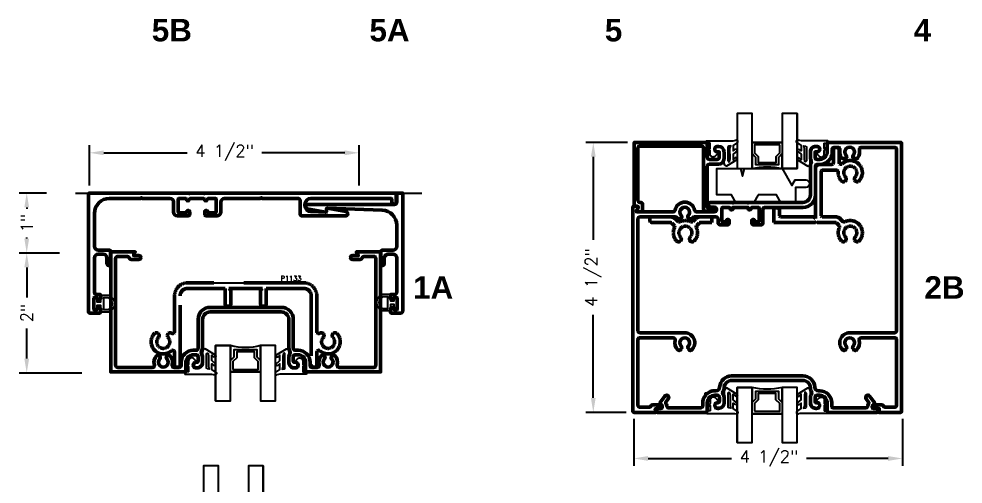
# Model space of a CAD drawing. Extents: x 0 to 63.4, y 0 to 11.8.
# Drawn here: x 2.864 to 6.801, y 3.705 to 5.644 of the extents above; entities that cross this region are included whole.
import ezdxf

# ---------------------------------------------------------------- set-up
doc = ezdxf.new("R2010")
doc.units = 0
doc.header["$MEASUREMENT"] = 0
doc.linetypes.add('HIDDEN', pattern=[0.375, 0.25, -0.125])
doc.layers.get('Defpoints').update_dxf_attribs({"linetype": 'CONTINUOUS'})
for name, color, linetype in [('R-Anno-Dims', 3, 'CONTINUOUS'), ('R-Anno-Text', 6, 'CONTINUOUS'), ('R-Det1', 4, 'CONTINUOUS'), ('R-Det2', 2, 'CONTINUOUS'), ('R-Det3', 5, 'CONTINUOUS'), ('R-Otln', 1, 'CONTINUOUS'), ('R-Pat1', 5, 'CONTINUOUS')]:
    doc.layers.add(name, color=color, linetype=linetype)
doc.styles.get("Standard").update_dxf_attribs({"font": 'simplex'})
doc.styles.add('style1', font='arialbd.ttf')
doc.dimstyles.new('1-4size', dxfattribs={"dimtxt": 0.05, "dimasz": 0.06, "dimexe": 0.03125, "dimexo": 0.03125, "dimgap": 0.03125, "dimtad": 0, "dimdec": 5, "dimlfac": 4, "dimzin": 4, "dimdsep": 46, "dimlunit": 5, "dimtxsty": 'Standard', "dimcen": 0, "dimclrd": 256, "dimclre": 256, "dimclrt": 256, "dimadec": 0, "dimazin": 1, "dimtfac": 1, "dimtdec": 5, "dimtofl": 0, "dimtmove": 0, "dimatfit": 3, "dimfxl": 1, "dimfrac": 2, "dimtolj": 1, "dimtzin": 4, "dimarcsym": 0})

# ---------------------------------------------------------------- blocks, each defined once
blk = doc.blocks.new('*D191')
at = {"layer": 'Defpoints', "color": 0, "transparency": 16777216}
for p in [(5.259, 5.1291), (5.4336, 5.1291), (5.4274, 4.0041)]:
    blk.add_point(p, dxfattribs=at)
at = {"layer": 'R-Anno-Dims', "lineweight": -2, "transparency": 16777216}
for p, q in [((5.4023, 5.1291), (5.2278, 5.1291)), ((5.259, 5.0691), (5.259, 4.7229)), ((5.259, 4.0641), (5.259, 4.4104)), ((5.3961, 4.0041), (5.2278, 4.0041))]:
    blk.add_line(p, q, dxfattribs=at)
at = {"layer": 'R-Anno-Dims', "transparency": 16777216}
for points in [[(5.249, 5.0691), (5.269, 5.0691), (5.259, 5.1291)], [(5.249, 4.0641), (5.269, 4.0641), (5.259, 4.0041)]]:
    blk.add_solid(points, dxfattribs=at)
at = {"layer": 'R-Anno-Dims', "transparency": 16777216, "insert": (5.259, 4.5666), "char_height": 0.05, "attachment_point": 5, "rotation": 90}
blk.add_mtext('\\A1;4 1/2"', dxfattribs=at)
blk = doc.blocks.new('*D192')
at = {"layer": 'Defpoints', "color": 0, "transparency": 16777216}
for p in [(5.4274, 4.0079), (6.5486, 4.0079), (6.5486, 3.812)]:
    blk.add_point(p, dxfattribs=at)
at = {"layer": 'R-Anno-Dims', "lineweight": -2, "transparency": 16777216}
for p, q in [((5.4274, 3.9766), (5.4274, 3.7807)), ((6.5486, 3.9766), (6.5486, 3.7807)), ((5.4874, 3.812), (5.8353, 3.812)), ((6.4886, 3.812), (6.1478, 3.812))]:
    blk.add_line(p, q, dxfattribs=at)
at = {"layer": 'R-Anno-Dims', "transparency": 16777216}
for points in [[(5.4874, 3.822), (5.4874, 3.802), (5.4274, 3.812)], [(6.4886, 3.822), (6.4886, 3.802), (6.5486, 3.812)]]:
    blk.add_solid(points, dxfattribs=at)
at = {"layer": 'R-Anno-Dims', "transparency": 16777216, "insert": (5.9915, 3.812), "char_height": 0.05, "attachment_point": 5}
blk.add_mtext('\\A1;4 1/2"', dxfattribs=at)
blk = doc.blocks.new('*D193')
at = {"layer": 'Defpoints', "color": 0, "transparency": 16777216}
for p in [(3.0105, 4.9181), (2.8963, 4.6681), (3.0638, 4.6681)]:
    blk.add_point(p, dxfattribs=at)
at = {"layer": 'R-Anno-Dims', "lineweight": -2, "transparency": 16777216}
for p, q in [((2.9792, 4.9181), (2.8651, 4.9181)), ((2.8963, 4.8581), (2.8963, 4.8529)), ((2.8963, 4.7281), (2.8963, 4.7333)), ((3.0326, 4.6681), (2.8651, 4.6681))]:
    blk.add_line(p, q, dxfattribs=at)
at = {"layer": 'R-Anno-Dims', "transparency": 16777216}
for points in [[(2.8863, 4.8581), (2.9063, 4.8581), (2.8963, 4.9181)], [(2.8863, 4.7281), (2.9063, 4.7281), (2.8963, 4.6681)]]:
    blk.add_solid(points, dxfattribs=at)
at = {"layer": 'R-Anno-Dims', "transparency": 16777216, "insert": (2.8963, 4.7931), "char_height": 0.05, "attachment_point": 5, "rotation": 90}
blk.add_mtext('\\A1;1"', dxfattribs=at)
blk = doc.blocks.new('*D194')
at = {"layer": 'Defpoints', "color": 0, "transparency": 16777216}
for p in [(3.0638, 4.6681), (2.8963, 4.1681), (3.1576, 4.1681)]:
    blk.add_point(p, dxfattribs=at)
at = {"layer": 'R-Anno-Dims', "lineweight": -2, "transparency": 16777216}
for p, q in [((3.0326, 4.6681), (2.8651, 4.6681)), ((2.8963, 4.6081), (2.8963, 4.4827)), ((2.8963, 4.2281), (2.8963, 4.3535)), ((3.1263, 4.1681), (2.8651, 4.1681))]:
    blk.add_line(p, q, dxfattribs=at)
at = {"layer": 'R-Anno-Dims', "transparency": 16777216}
for points in [[(2.8863, 4.6081), (2.9063, 4.6081), (2.8963, 4.6681)], [(2.8863, 4.2281), (2.9063, 4.2281), (2.8963, 4.1681)]]:
    blk.add_solid(points, dxfattribs=at)
at = {"layer": 'R-Anno-Dims', "transparency": 16777216, "insert": (2.8963, 4.4181), "char_height": 0.05, "attachment_point": 5, "rotation": 90}
blk.add_mtext('\\A1;2"', dxfattribs=at)
blk = doc.blocks.new('*D195')
at = {"layer": 'Defpoints', "color": 0, "transparency": 16777216}
for p in [(4.2826, 5.0857), (3.1576, 4.9181), (4.2826, 4.9181)]:
    blk.add_point(p, dxfattribs=at)
at = {"layer": 'R-Anno-Dims', "lineweight": -2, "transparency": 16777216}
for p, q in [((3.1576, 4.9494), (3.1576, 5.117)), ((3.2176, 5.0857), (3.5648, 5.0857)), ((4.2226, 5.0857), (3.8773, 5.0857)), ((4.2826, 4.9494), (4.2826, 5.117))]:
    blk.add_line(p, q, dxfattribs=at)
at = {"layer": 'R-Anno-Dims', "transparency": 16777216}
for points in [[(3.2176, 5.0957), (3.2176, 5.0757), (3.1576, 5.0857)], [(4.2226, 5.0957), (4.2226, 5.0757), (4.2826, 5.0857)]]:
    blk.add_solid(points, dxfattribs=at)
at = {"layer": 'R-Anno-Dims', "transparency": 16777216, "insert": (3.721, 5.0857), "char_height": 0.05, "attachment_point": 5}
blk.add_mtext('\\A1;4 1/2"', dxfattribs=at)
blk = doc.blocks.new('P2728 compress')
at = {"layer": 'R-Det2'}
blk.add_lwpolyline([(176.266, 42.927), (176.372, 42.753, -0.301952), (176.324, 42.713), (176.124, 42.713, 0.414214), (176.044, 42.633), (176.044, 42.594, 0.388879), (176.081, 42.554), (176.097, 42.553, 0.440011), (176.14, 42.593), (176.14, 42.607, -0.668179), (176.157, 42.614), (176.206, 42.566, -0.668179), (176.17, 42.48), (176.111, 42.48), (176.083, 42.441, -0.836323), (176.069, 42.447), (176.078, 42.48), (175.994, 42.48, 0.414214), (175.988, 42.474), (175.988, 42.424, -0.414214), (175.982, 42.418), (175.954, 42.418, -0.414214), (175.948, 42.424), (175.948, 42.862, 0.083245), (175.94, 42.911), (175.94, 42.911)], format="xyb", dxfattribs=at)
for points in [[(175.978, 42.937), (176.028, 42.864), (176.119, 42.864), (176.088, 42.905)], [(176.117, 42.931), (176.175, 42.864), (176.267, 42.864), (176.235, 42.902)]]:
    blk.add_lwpolyline(points, dxfattribs=at)
at = {"layer": 'R-Det2', "lineweight": 25}
blk.add_lwpolyline([(176.039, 42.79, 0.372312), (176.054, 42.778), (176.284, 42.778, 0.668179), (176.295, 42.803), (176.252, 42.812), (176.078, 42.811), (176.034, 42.824)], format="xyb", close=True, dxfattribs=at)
at = {"layer": 'R-Det2', "ltscale": 0.1}
for centre, radius, start, end in [((175.962, 42.92), 0.0237, 22.2345, 202.2345), ((176.117, 42.901), 0.0297, 90, 171.5397), ((176.251, 42.914), 0.0199, 40.2978, 220.2978)]:
    blk.add_arc(centre, radius, start, end, dxfattribs=at)
blk = doc.blocks.new('P1133')
at = {"layer": 'R-Det3', "linetype": 'HIDDEN', "lineweight": 50}
blk.add_lwpolyline([(103.7207, -5.7074, -0.59665), (103.7087, -5.7139, 0.431132), (103.6922, -5.7178, 0.327818), (103.6938, -5.7315, -2.278081), (103.6536, -5.7315, 0.327818), (103.6552, -5.7178, 0.50623), (103.6365, -5.7157, 0.956981), (103.7077, -5.7872, -0.651659), (103.7207, -5.793), (103.7207, -5.8472, 0.414214), (103.7284, -5.8549), (103.7362, -5.8549, 0.414214), (103.7439, -5.8472), (103.7439, -5.5582, -0.414214), (103.7752, -5.5269), (103.9317, -5.5269), (103.9317, -5.5938, 0.414214), (103.9394, -5.6015), (103.9472, -5.6015, 0.414214), (103.9549, -5.5938), (103.9549, -5.5347), (103.9472, -5.5269), (104.0877, -5.5269), (104.0799, -5.5347), (104.0799, -5.5938, 0.414214), (104.0877, -5.6015), (104.0954, -5.6015, 0.414214), (104.1032, -5.5938), (104.1032, -5.5269), (104.2597, -5.5269, -0.414214), (104.2909, -5.5582), (104.2909, -5.8472, 0.414214), (104.2987, -5.8549), (104.3064, -5.8549, 0.414214), (104.3142, -5.8472), (104.3142, -5.793, -0.651659), (104.3272, -5.7872, 0.956981), (104.3984, -5.7157, 0.50623), (104.3797, -5.7178, 0.327818), (104.3813, -5.7315, -2.278081), (104.3411, -5.7315, 0.327818), (104.3426, -5.7178, 0.431132), (104.3262, -5.7139, -0.59665), (104.3142, -5.7074), (104.3142, -5.5582, 0.414214), (104.2597, -5.5037), (103.7752, -5.5037, 0.414214), (103.7207, -5.5582), (103.7207, -5.7074)], format="xyb", dxfattribs=at)
at = {"layer": 'R-Pat1'}
blk.add_line((103.7752, -5.5037), (104.2597, -5.5037), dxfattribs=at)

msp = doc.modelspace()

# ---------------------------------------------------------------- linework, layer by layer
at = {"layer": 'R-Det1', "lineweight": 50}
msp.add_lwpolyline([(5.8043569, 5.0893979), (5.8043569, 5.0613979, -0.414213562), (5.7811069, 5.0381479), (5.7418569, 5.0381479, 0.414213562), (5.7341069, 5.0303979), (5.7341069, 4.8573976), (5.7625688, 4.8573976, -0.961529366), (5.7630581, 4.8449168), (5.7274638, 4.8421208, -0.437365349), (5.7191069, 4.849847), (5.7191069, 5.1058976, 0.414213562), (5.7113569, 5.1136476), (5.4525686, 5.1136476, 0.414213562), (5.4448186, 5.1058976), (5.4448186, 4.8863976, 0.414213562), (5.4523186, 4.8788976), (5.4570686, 4.8788976, -0.414213562), (5.4648186, 4.8711476), (5.4648186, 4.8476476, -0.414213337), (5.4573186, 4.8401476), (5.4425671, 4.8401476, -0.577350566), (5.4393195, 4.8457726), (5.4466084, 4.8583974), (5.4416084, 4.8633976), (5.4298186, 4.8633976), (5.4298186, 5.1291479), (5.7341069, 5.1291479), (5.7341066, 5.0658977, 0.41290323), (5.7418567, 5.0581476), (5.7766069, 5.0581479, 0.414213562), (5.7843569, 5.0658979), (5.7843569, 5.0893979), (5.7769819, 5.0893979, -1), (5.7769819, 5.1126479), (5.7811067, 5.1126476, -0.413978902), (5.8043566, 5.0893977)], format="xyb", dxfattribs=at)
for points in [[(3.7053795, 4.8801187), (3.7053795, 4.8386187, -0.414213562), (3.6898795, 4.8231187), (3.6461295, 4.8231187, -0.412903226), (3.6383795, 4.8308687), (3.6383795, 4.8393687, -0.412005635), (3.6446295, 4.8456187, -0.416), (3.6508795, 4.8393687, 0.413333333), (3.6546295, 4.8356187), (3.6828795, 4.8356187, 0.413333333), (3.6866295, 4.8393687), (3.6866295, 4.8918687, 0.413333333), (3.6828795, 4.8956187), (3.6533795, 4.8956187, 0.413333333), (3.6496295, 4.8918687, -0.412005635), (3.6433795, 4.8856187, -0.408), (3.6371295, 4.8918687, 0.414213562), (3.6333795, 4.8956187), (3.5783795, 4.8956187, 0.414213562), (3.5746295, 4.8918687, -0.412005635), (3.5683795, 4.8856187, -0.408), (3.5621295, 4.8918687, 0.413333333), (3.5583795, 4.8956187), (3.5313795, 4.8956187, 0.413333333), (3.5276295, 4.8918687), (3.5276295, 4.8393687, 0.413333333), (3.5313795, 4.8356187), (3.5596295, 4.8356187, 0.413333333), (3.5633795, 4.8393687, -0.412005635), (3.5696295, 4.8456187, -0.416), (3.5758795, 4.8393687), (3.5758795, 4.8308687, -0.414213562), (3.5681295, 4.8231187), (3.5243795, 4.8231187, -0.414213562), (3.5088795, 4.8386187), (3.5088795, 4.8801187, 0.414213562), (3.4933795, 4.8956187), (3.3764186, 4.8956187), (3.3739186, 4.8981187), (3.3714186, 4.8956187), (3.2413034, 4.8956187, 0.414213562), (3.1788034, 4.8331187), (3.1788034, 4.6956376, 0.414213562), (3.1938034, 4.6806376), (3.2378195, 4.6806376, -0.414213562), (3.2455695, 4.6728876), (3.2455695, 4.6231376, -1), (3.2305695, 4.6231376), (3.2305695, 4.6481376, 0.414213562), (3.2155695, 4.6631376), (3.1938034, 4.6631376, 0.414213562), (3.1788034, 4.6481376), (3.1788034, 4.5036187, 0.414213562), (3.1865534, 4.4958687), (3.2009445, 4.4958687, -0.414213562), (3.2046945, 4.4921187), (3.2046945, 4.4827686, -0.267949192), (3.2008195, 4.4760569), (3.1954445, 4.4729537, -0.577350269), (3.1916945, 4.4751187), (3.1916945, 4.4784866, 0.414213562), (3.1879445, 4.4822366), (3.1799445, 4.4822366, 0.414401327), (3.1761945, 4.4784842), (3.1761945, 4.4355032, 0.414401327), (3.1799445, 4.4317508), (3.1879445, 4.4317508, 0.414213562), (3.1916945, 4.4355008), (3.1916945, 4.4388687, -0.577350269), (3.1954445, 4.4410338), (3.2008195, 4.4379305, -0.267949192), (3.2046945, 4.4312188), (3.2046945, 4.4218687, -0.414213562), (3.2009445, 4.4181187), (3.1575534, 4.4181187, -0.414213562), (3.1538034, 4.4218687), (3.1538034, 4.9143687, -0.414213562), (3.1575534, 4.9181187), (3.5721295, 4.9181187), (3.5746295, 4.9156187), (3.5771295, 4.9181187), (3.6346295, 4.9181187), (3.6371295, 4.9156187), (3.6396295, 4.9181187), (4.4338125, 4.9181187, -0.414213562), (4.4375625, 4.9143687), (4.4375625, 4.8797631, -0.413516093), (4.4283125, 4.8705131), (4.4280625, 4.8705131, -0.410810811), (4.4188125, 4.8797631), (4.4188125, 4.8918687, 0.414213562), (4.4150625, 4.8956187), (4.0820128, 4.8956187, 0.414213562), (4.0562628, 4.8698687), (4.0562628, 4.866613, 0.40454792), (4.0811603, 4.8408771), (4.143126, 4.8388245, 0.460462726), (4.1469722, 4.8430294), (4.1460892, 4.8502208, -0.504699481), (4.1504702, 4.8543695), (4.2275939, 4.8406036, -0.915366647), (4.2260124, 4.8227436), (4.0440128, 4.8227436, -0.414213562), (4.0362628, 4.8304936), (4.0362628, 4.8878687, 0.414213562), (4.0285128, 4.8956187), (3.8764462, 4.8956187), (3.8739462, 4.8981187), (3.8714462, 4.8956187), (3.7208795, 4.8956187, 0.414213562)], [(4.0654314, 4.8526531), (4.1425912, 4.8388808, 0.504699481), (4.1469722, 4.8430294), (4.1460892, 4.8502208, -0.460462726), (4.1499354, 4.8544258), (4.3788817, 4.8468419, -0.40454792), (4.4393125, 4.7843762), (4.4393125, 4.6952739, -0.414213562), (4.4243125, 4.6802739), (4.3802964, 4.6802739, 0.414213562), (4.3725464, 4.6725239), (4.3725464, 4.6227739, 1), (4.3875464, 4.6227739), (4.3875464, 4.6477739, -0.414213562), (4.4025464, 4.6627739), (4.4243125, 4.6627739, -0.414213562), (4.4393125, 4.6477739), (4.4393125, 4.5036187, -0.414213562), (4.4315625, 4.4958687), (4.4166085, 4.4958687, 0.414213562), (4.4128585, 4.4921187), (4.4128585, 4.4827686, 0.267949192), (4.4167335, 4.4760569), (4.4221085, 4.4729537, 0.577350269), (4.4258585, 4.4751187), (4.4258585, 4.4784866, -0.414213562), (4.4296085, 4.4822366), (4.4376085, 4.4822366, -0.414401327), (4.4413585, 4.4784842), (4.4413585, 4.4355032, -0.414401327), (4.4376085, 4.4317508), (4.4296085, 4.4317508, -0.414213562), (4.4258585, 4.4355008), (4.4258585, 4.4388687, 0.577350269), (4.4221085, 4.4410338), (4.4167335, 4.4379305, 0.267949192), (4.4128585, 4.4312188), (4.4128585, 4.4218687, 0.414213562), (4.4166085, 4.4181187), (4.4565625, 4.4181187, 0.414213562), (4.4643125, 4.4258687), (4.4643125, 4.9181187), (4.4393125, 4.9181187), (4.4393125, 4.8782631, -0.414213562), (4.4315625, 4.8705131), (4.0670128, 4.8705131, 0.915366647)], [(6.1690536, 4.0808937, 0.145286571), (6.1641036, 4.0640187), (6.1641036, 4.0439437, 0.415053763), (6.1873536, 4.0206937), (6.1914786, 4.0206937, 1.012901092), (6.1911786, 4.0439437), (6.1891036, 4.0439437, -0.414213562), (6.1841036, 4.0489437), (6.1841036, 4.0674437, -0.416132723), (6.1918536, 4.0751937), (6.2031036, 4.0751937, -0.414213562), (6.2343536, 4.0439437), (6.2343536, 4.0091937, 0.414213562), (6.2393536, 4.0041937), (6.4428536, 4.0041937, 0.414213562), (6.4453536, 4.0066937), (6.4453536, 4.0119437, 0.412903226), (6.4376036, 4.0196937), (6.4296036, 4.0196937, -0.669038966), (6.4241036, 4.0329187), (6.4305396, 4.0393377, 0.372650912), (6.4310188, 4.0458644), (6.4115036, 4.0720687, 0.238328156), (6.4053036, 4.0751937), (6.4044786, 4.0751937, 0.615742841), (6.3969536, 4.0602187), (6.4073286, 4.0462937, -0.3082191), (6.4074536, 4.0419937, 0.121337447), (6.4032036, 4.0299437, -0.384292738), (6.3955036, 4.0229437), (6.2606036, 4.0229437, -0.416670611), (6.2531036, 4.0304437), (6.2531036, 4.0439437, 0.414213562), (6.2031036, 4.0939437), (6.19826, 4.0939437, -0.398640607), (6.1827822, 4.1086154, 0.398640607), (6.1328536, 4.1559437), (5.8358536, 4.1559437, 0.398640607), (5.785925, 4.1086154, -0.398640607), (5.7704472, 4.0939437), (5.7656036, 4.0939437, 0.178683048), (5.7331156, 4.0819507), (5.7275966, 4.0819507), (5.7275966, 4.0764316, 0.178683048), (5.7156036, 4.0439437), (5.7156036, 4.0304437, -0.413333333), (5.7081036, 4.0229437), (5.5731786, 4.0229437, -0.384292738), (5.5654786, 4.0299437, 0.125027091), (5.5612286, 4.0419937, -0.3082191), (5.5613536, 4.0462937), (5.5717286, 4.0602187, 0.615742841), (5.5642036, 4.0751937), (5.5634036, 4.0751937, 0.239176885), (5.5571786, 4.0720687), (5.5376816, 4.0458593, 0.372121531), (5.5381578, 4.0393394), (5.5445786, 4.0329187, -0.667873573), (5.5391036, 4.0196937), (5.5311036, 4.0196937, 0.416132723), (5.5233536, 4.0119437), (5.5233536, 4.0066937, 0.414213562), (5.5258536, 4.0041937), (5.7293536, 4.0041937, 0.414213562), (5.7343536, 4.0091937), (5.7343536, 4.0439437, -0.414213562), (5.7656036, 4.0751937), (5.7768536, 4.0751937, -0.412903226), (5.7846036, 4.0674437), (5.7846036, 4.0489437, -0.414213562), (5.7796036, 4.0439437), (5.7775036, 4.0439437, 1.011839456), (5.7772286, 4.0206937), (5.7813536, 4.0206937, 0.413978903), (5.8046036, 4.0439437), (5.8046036, 4.0640187, 0.143865672), (5.7996286, 4.0808937, -0.292539715), (5.7996286, 4.0892687, 0.142565659), (5.8046034, 4.1060826, -0.412912468), (5.8358531, 4.1371937), (6.1328537, 4.1371937, -0.413515847), (6.1641037, 4.1060181, 0.143455795), (6.1690536, 4.0892687, -0.292539715)]]:
    msp.add_lwpolyline(points, format="xyb", close=True, dxfattribs=at)
at = {"layer": 'R-Det2', "color": 2}
for p, q in [((5.8591064, 5.0196479), (5.9216064, 5.0196479)), ((6.1091064, 5.0196937), (6.0466064, 5.0196937))]:
    msp.add_line(p, q, dxfattribs=at)
at = {"layer": 'R-Det2'}
for points in [[(6.1091064, 5.2494481), (6.0466064, 5.2494481), (6.0466064, 5.019648), (6.1091064, 5.019648), (6.1091064, 5.2494481), (6.1091064, 5.019648), (6.0466064, 5.019648), (6.0466064, 5.082148), (6.0311064, 5.066648), (6.0311064, 5.035398), (5.9371064, 5.035398), (5.9371064, 5.066648), (5.9216064, 5.082148), (5.9216064, 5.129148), (6.0466064, 5.129148), (5.9216064, 5.129148), (5.9216064, 5.2494481), (5.8591064, 5.2494481), (5.8591064, 5.019648), (5.9216064, 5.019648), (5.9216064, 5.082148), (5.9216064, 5.019648, -0.123310184), (6.0466064, 5.019648, 1.56900442)], [(3.6837654, 4.0524626), (3.7462654, 4.0524625), (3.7462654, 4.2822627), (3.6837654, 4.2822627), (3.6837654, 4.0524625), (3.6837654, 4.2822627), (3.7462654, 4.2822627), (3.7462654, 4.2197627), (3.7617654, 4.2352627), (3.7617654, 4.2665127), (3.8557654, 4.2665127), (3.8557654, 4.2352627), (3.8712654, 4.2197627), (3.8712654, 4.1727627), (3.7462654, 4.1727627), (3.8712654, 4.1727627), (3.8712654, 4.0524625), (3.9337654, 4.0524625), (3.9337654, 4.2822627), (3.8712654, 4.2822627), (3.8712654, 4.2197627), (3.8712654, 4.2822627, -0.123310184), (3.7462654, 4.2822627, 1.56900442)], [(5.8588433, 3.8782673), (5.9213433, 3.8782672), (5.9213433, 4.1080674), (5.8588433, 4.1080674), (5.8588433, 3.8782672), (5.8588433, 4.1080674), (5.9213433, 4.1080674), (5.9213433, 4.0455674), (5.9368433, 4.0610674), (5.9368433, 4.0923174), (6.0308433, 4.0923174), (6.0308433, 4.0610674), (6.0463433, 4.0455674), (6.0463433, 3.9985674), (5.9213433, 3.9985674), (6.0463433, 3.9985674), (6.0463433, 3.8782672), (6.1088433, 3.8782672), (6.1088433, 4.1080674), (6.0463433, 4.1080674), (6.0463433, 4.0455674), (6.0463433, 4.1080674, -0.123310184), (5.9213433, 4.1080674, 1.56900442)], [(3.8829016, 3.7819414), (3.8204016, 3.7819414), (3.8204016, 3.5521413), (3.8829016, 3.5521413), (3.8829016, 3.7819414), (3.8829016, 3.5521413), (3.8204016, 3.5521413), (3.8204016, 3.6146413), (3.8049016, 3.5991413), (3.8049016, 3.5678913), (3.7109016, 3.5678913), (3.7109016, 3.5991413), (3.6954016, 3.6146413), (3.6954016, 3.6616413), (3.8204016, 3.6616413), (3.6954016, 3.6616413), (3.6954016, 3.7819414), (3.6329016, 3.7819414), (3.6329016, 3.5521413), (3.6954016, 3.5521413), (3.6954016, 3.6146413), (3.6954016, 3.5521413, -0.123310184), (3.8204016, 3.5521413, 1.56900442)]]:
    msp.add_lwpolyline(points, format="xyb", dxfattribs=at)
for points in [[(6.0366064, 5.119148), (5.9316064, 5.119148), (5.9316064, 5.0862901), (5.9471064, 5.0707901), (5.9471064, 5.045398), (6.0211064, 5.045398), (6.0211064, 5.0707901), (6.0366064, 5.0862901), (6.0366064, 5.119148)], [(3.7562654, 4.1827627), (3.8612654, 4.1827627), (3.8612654, 4.2156205), (3.8457654, 4.2311205), (3.8457654, 4.2565127), (3.7717654, 4.2565127), (3.7717654, 4.2311205), (3.7562654, 4.2156205), (3.7562654, 4.1827627)], [(5.9313433, 4.0085674), (6.0363433, 4.0085674), (6.0363433, 4.0414252), (6.0208433, 4.0569252), (6.0208433, 4.0823174), (5.9468433, 4.0823174), (5.9468433, 4.0569252), (5.9313433, 4.0414252), (5.9313433, 4.0085674)]]:
    msp.add_lwpolyline(points, dxfattribs=at)
for points in [[(5.9467108, 4.9103976), (5.9286686, 4.8791476), (5.853745, 4.8791476), (5.8357028, 4.9103976), (5.7742174, 4.9103976), (5.7742174, 5.0196479), (5.8732952, 5.0196479), (5.8816686, 4.9883979), (5.890042, 5.0196479), (6.0460767, 5.0196479), (6.0867438, 4.9492104), (6.1002755, 4.9726479), (6.144649, 4.9726479, -0.414213562), (6.160149, 4.9571479), (6.160149, 4.9568979, -0.414213562), (6.144649, 4.9413979), (6.1023424, 4.9413979), (6.1023424, 4.8791476), (6.0411686, 4.8791476), (6.0231264, 4.9103976)], [(3.238444, 4.4218592), (3.2046945, 4.4218592), (3.2046945, 4.4494842), (3.1891945, 4.4494842), (3.1891945, 4.4354842), (3.1761945, 4.4354842), (3.1761945, 4.4784842), (3.1891945, 4.4784842), (3.1891945, 4.4644842), (3.2046945, 4.4644842), (3.2046945, 4.4921092), (3.238444, 4.4921092, -0.669054485)], [(4.379109, 4.496878), (4.4128585, 4.496878), (4.4128585, 4.469253), (4.4283585, 4.469253), (4.4283585, 4.483253), (4.4413585, 4.483253), (4.4413585, 4.440253), (4.4283585, 4.440253), (4.4283585, 4.454253), (4.4128585, 4.454253), (4.4128585, 4.426628), (4.379109, 4.426628, -0.669054485)], [(3.2355071, 4.4826092, -0.643902439), (3.2355071, 4.4313592), (3.2172571, 4.4313592), (3.2172571, 4.4826092)], [(4.382046, 4.436128, -0.643902439), (4.382046, 4.487378), (4.400296, 4.487378), (4.400296, 4.436128)]]:
    msp.add_lwpolyline(points, format="xyb", close=True, dxfattribs=at)
at = {"layer": 'R-Det3'}
msp.add_line((3.0999127, 4.9181187), (4.5435711, 4.9181187), dxfattribs=at)
at = {"layer": 'R-Det3', "linetype": 'HIDDEN', "lineweight": 50}
for points in [[(6.2901689, 4.809864, 0.198912367), (6.2682486, 4.8189437), (6.2164002, 4.8189437, -0.414213562), (6.2086502, 4.8266937), (6.2086502, 5.0058595, -0.414213562), (6.2164002, 5.0136095), (6.2724723, 5.0136095, -0.428959716), (6.2802126, 5.0054715, 0.201044496), (6.2934765, 4.968761, 0.061644757), (6.295653, 4.9669123, 0.431131542), (6.3121012, 4.9708172, 0.327818123), (6.3105907, 4.9844984, -2.278081172), (6.3507078, 4.9844984, 0.327818123), (6.3491973, 4.9708172, 0.506230383), (6.3678219, 4.968761, 0.956981471), (6.2966213, 5.0402577, -0.651659058), (6.2836492, 5.0459841), (6.2836492, 5.1001934, 0.414213562), (6.2758992, 5.1079434), (6.2681492, 5.1079434, 0.414213562), (6.2603992, 5.1001934), (6.2603992, 5.0446095, -0.414213562), (6.2526492, 5.0368595), (6.2009002, 5.0368595, 0.414213562), (6.1854002, 5.0213595), (6.1854002, 4.811434), (6.1778905, 4.8189437), (6.0426217, 4.8189437, -0.414213562), (6.0348717, 4.8266937), (6.0348717, 4.8481937, 0.414213562), (6.0271217, 4.8559437), (6.0193717, 4.8559437, 0.414213562), (6.0116217, 4.8481937), (6.0116217, 4.7956937), (6.1853931, 4.7956937), (6.1891431, 4.7994437), (6.1928931, 4.7956937), (6.2682486, 4.7956937, -0.198912367), (6.2737287, 4.7934237), (6.2835854, 4.783567, -0.318046065), (6.2850961, 4.7747417, 0.306554229), (6.2934765, 4.718761, 0.506230383), (6.3121012, 4.7208172, 0.327818123), (6.3105907, 4.7344984, -2.278081172), (6.3507078, 4.7344984, 0.327818123), (6.3491973, 4.7208172, 0.506230383), (6.3678219, 4.718761, 0.825601817), (6.308851, 4.7984965, -0.318046065), (6.3000256, 4.8000073)], [(5.5975961, 4.7744431, 0.306554229), (5.6059765, 4.7184624, 0.506230383), (5.6246012, 4.7205186, 0.327818123), (5.6230907, 4.7341999, -2.278081172), (5.6632078, 4.7341999, 0.327818123), (5.6616973, 4.7205186, 0.506230383), (5.6803219, 4.7184624, 0.306554229), (5.6887023, 4.7744431, -0.318046065), (5.6902131, 4.7832685), (5.7000698, 4.7931252, -0.198912367), (5.7055499, 4.7953951), (5.7527467, 4.7953951), (5.7527467, 4.8186451), (5.7056534, 4.8186451, 0.198912367), (5.6835563, 4.8094922), (5.6737729, 4.7997087, -0.318046065), (5.6649475, 4.798198, 0.226939718), (5.621351, 4.798198, -0.318046065), (5.6125256, 4.7997087), (5.6027396, 4.8094947, 0.198912367), (5.5806425, 4.8186476), (5.5026492, 4.8186476, 0.414213562), (5.4948992, 4.8108976), (5.4948992, 4.8031476, 0.414213562), (5.5026492, 4.7953976), (5.5807461, 4.7953976, -0.198912367), (5.5862262, 4.7931277), (5.5960854, 4.7832685, -0.318046065)]]:
    msp.add_lwpolyline(points, format="xyb", close=True, dxfattribs=at)
at = {"layer": 'R-Otln', "color": 1, "lineweight": 50}
msp.add_lwpolyline([(5.6271322, 4.2710723, 0.334299254), (5.6260012, 4.2803249, -2.352368442), (5.6551825, 4.2803249, 0.334299254), (5.6540515, 4.2710723), (5.6570113, 4.2659457, 0.483768961), (5.6690347, 4.2641772, 0.679300043), (5.6405783, 4.3358976), (5.4526044, 4.3358976, -0.414213562), (5.4448544, 4.3436476), (5.4448544, 4.8108976, -0.414213562), (5.4526044, 4.8186476), (5.6013481, 4.8186476, -0.244197058), (5.6076881, 4.8153548, 0.032900258), (5.6109794, 4.8112726), (5.6203544, 4.8112726, 0.659440599), (5.6260044, 4.8244976, -2.34760274), (5.6552044, 4.8244976, 0.662633967), (5.6608544, 4.8112726), (5.6702044, 4.8112726, 0.03526094), (5.6735208, 4.8153513, -0.244346409), (5.6798633, 4.8186476), (5.7714294, 4.8186476, -0.414213562), (5.7791794, 4.8108976), (5.7791794, 4.7943976, 0.384010218), (5.7869294, 4.7853976), (5.8183044, 4.7853976, 0.419354839), (5.8260544, 4.7931476), (5.8260544, 4.8016476, 0.412005635), (5.8198044, 4.8078976, 0.408), (5.8135544, 4.8016476, -0.420015868), (5.8098044, 4.7978976), (5.7984294, 4.7978976, -0.413333333), (5.7946794, 4.8016476), (5.7946794, 4.8541476, -0.413333333), (5.7984294, 4.8578976), (5.8254294, 4.8578976, -0.420015868), (5.8291794, 4.8541476, 0.412005635), (5.8354294, 4.8478976, 0.416), (5.8416794, 4.8541476), (5.8416794, 4.8578976), (5.9041794, 4.8578976), (5.9041794, 4.8541476, 0.412005635), (5.9104294, 4.8478976, 0.416), (5.9166794, 4.8541476, -0.413333333), (5.9204294, 4.8578976), (5.9474294, 4.8578976, -0.420015868), (5.9511794, 4.8541476), (5.9511794, 4.8016476, -0.420015868), (5.9474294, 4.7978976), (5.9360544, 4.7978976, -0.413333333), (5.9323044, 4.8016476, 0.412005635), (5.9260544, 4.8078976, 0.408), (5.9198044, 4.8016476), (5.9198044, 4.7931476, 0.416132723), (5.9275544, 4.7853976), (5.9589294, 4.7853976, 0.419354839), (5.9666794, 4.7931476), (5.9666794, 4.8501476, -0.412903226), (5.9744294, 4.8578976), (6.1329002, 4.8578976, 0.414213562), (6.1854002, 4.9103976), (6.1854002, 5.0291934, -0.414213562), (6.1931502, 5.0369434), (6.2031507, 5.0369434, 0.414213562), (6.2556507, 5.0894434), (6.2556507, 5.1001934, -0.414213562), (6.2634007, 5.1079434), (6.2802013, 5.1079434, -0.483442815), (6.2877464, 5.0984231, 0.214832555), (6.2942772, 5.0649656, 0.243337416), (6.3006027, 5.0616934), (6.3080557, 5.0616934, 0.662771717), (6.3136173, 5.0748407, -2.363965669), (6.342681, 5.0748406, 0.66278552), (6.3482427, 5.0616932), (6.3556959, 5.0616934, 0.243330006), (6.3620212, 5.0649656, 0.214833145), (6.368552, 5.0984231, -0.483442815), (6.3760971, 5.1079434), (6.5158544, 5.1079434, -0.414213562), (6.5236044, 5.1001934), (6.5236044, 4.3436476, -0.414213562), (6.5158544, 4.3358976), (6.3281045, 4.3358976, 0.679292674), (6.2996491, 4.2641772, 0.48376896), (6.3116724, 4.2659457), (6.3146322, 4.2710723, 0.334299254), (6.3135012, 4.2803249, -2.352368442), (6.3426825, 4.2803249, 0.334299254), (6.3415515, 4.2710723), (6.3445079, 4.2659516, 0.483156024), (6.35652, 4.2641725, 0.275533665), (6.3682351, 4.3049218, -0.491897661), (6.375729, 4.3146476), (6.5158544, 4.3146476, -0.414213562), (6.5236044, 4.3068976), (6.5236044, 4.0331476, -0.414213562), (6.5158544, 4.0253976), (6.4768382, 4.0253976, -0.310660971), (6.4696014, 4.0303743, 0.308632954), (6.4623544, 4.0353976), (6.4296044, 4.0353976, 0.416132723), (6.4218544, 4.0276476, 0.419354839), (6.4296044, 4.0198976), (6.4481907, 4.0198976, -0.577060212), (6.4514399, 4.0142754), (6.447548, 4.0075209, 0.577060212), (6.4494976, 4.0041476), (6.5411044, 4.0041476, 0.414213562), (6.5448544, 4.0078976), (6.5448544, 5.1253976, 0.417796472), (6.5411046, 5.1291934), (6.2381507, 5.1291934, 0.414213562), (6.2344007, 5.1254434), (6.2344007, 5.0894434, -0.414213562), (6.2031507, 5.0581934), (6.1919005, 5.0581934, -0.414213562), (6.1841505, 5.0659434), (6.1841505, 5.0894432), (6.1915257, 5.0894432, 1), (6.1915257, 5.1126932), (6.1874007, 5.1126934, 0.417789148), (6.1641505, 5.089473), (6.1641502, 5.0658733), (6.164151, 5.0662435), (6.1641505, 5.0659434), (6.1641502, 5.0659434, 0.131652498), (6.1677006, 5.0526934, -0.267949192), (6.1677006, 5.0449434, 0.131652498), (6.1641502, 5.0316934), (6.1641502, 4.9103976, -0.414213562), (6.1329002, 4.8791476), (5.9066794, 4.8791476), (5.9041794, 4.8766476), (5.9016794, 4.8791476), (5.8441794, 4.8791476), (5.8416794, 4.8766476), (5.8391794, 4.8791476), (5.7484294, 4.8791476, 0.41), (5.7384294, 4.8691476, 0.412502203), (5.7484294, 4.8591476), (5.7644294, 4.8591476, -0.413891615), (5.7734294, 4.8501476), (5.7734294, 4.8488976, -0.416666667), (5.7644294, 4.8398976), (5.6889853, 4.8398976, -0.36064857), (5.6813694, 4.8462123, 0.829141397), (5.5998143, 4.8462123, -0.36064857), (5.5921984, 4.8398976), (5.4426544, 4.8398976, -0.577563925), (5.4394044, 4.8455226), (5.4468544, 4.8583976), (5.4418544, 4.8633976), (5.4273544, 4.8633976, 0.414213562), (5.4236044, 4.8596476), (5.4236044, 4.0078976, 0.414213562), (5.4273544, 4.0041476), (5.5192058, 4.0041476, 0.577457131), (5.521154, 4.0075232), (5.517255, 4.0142716, -0.577457131), (5.520502, 4.0198976), (5.5391044, 4.0198976, 0.416132723), (5.5468544, 4.0276476, 0.412903226), (5.5391044, 4.0353976), (5.5063544, 4.0353976, 0.309520909), (5.4990823, 4.0303743, -0.310662632), (5.4918455, 4.0253976), (5.4526044, 4.0253976, -0.414213562), (5.4448544, 4.0331476), (5.4448544, 4.3068976, -0.414213562), (5.4526044, 4.3146476), (5.5929554, 4.3146476, -0.491288006), (5.6004532, 4.3049366, 0.274093952), (5.6121387, 4.2641805, 0.484201939), (5.62417, 4.2659415)], format="xyb", close=True, dxfattribs=at)
at = {"layer": 'R-Otln', "lineweight": 50}
msp.add_lwpolyline([(3.5329835, 4.1916376), (3.5104183, 4.191635, -0.504662087), (3.5030103, 4.2016647, 0.274614991), (3.4936396, 4.2403852), (3.4859394, 4.2403852, 0.267949192), (3.4792277, 4.2365102), (3.4791878, 4.2364411, 0.334270015), (3.4803183, 4.227189, -2.352024806), (3.4511487, 4.227189, 0.334270015), (3.4522792, 4.2364411), (3.4522393, 4.2365102, 0.267949192), (3.4455276, 4.2403852), (3.4378274, 4.2403852, 0.274614242), (3.4284566, 4.2016648, -0.504631265), (3.4210494, 4.1916352), (3.2747334, 4.1916376, -0.414208748), (3.2669835, 4.1993876), (3.2669835, 4.6463876, -0.414213562), (3.2747335, 4.6541376), (3.3156825, 4.6541376, -0.358249069), (3.323286, 4.6478876, 0.358249069), (3.3308894, 4.6416376), (3.364233, 4.6416376, 1.000029034), (3.3642335, 4.6571376), (3.3458854, 4.6571376, -0.577350003), (3.3426378, 4.6627626), (3.3484835, 4.6728876), (3.2469835, 4.6728876), (3.2469835, 4.1728876), (3.5594835, 4.1728876), (3.5594835, 4.2126376, -0.414213562), (3.5907335, 4.2438876), (3.6032335, 4.2438876, -0.414213562), (3.6109835, 4.2361376), (3.6109835, 4.2163876, -0.414213562), (3.6072335, 4.2126376), (3.6023585, 4.2126376, 1), (3.6023585, 4.1893876), (3.6064835, 4.1893876, 0.415053763), (3.6297335, 4.2126376), (3.6297336, 4.2327126, 0.143865672), (3.6247586, 4.2495876, -0.292539715), (3.6247586, 4.2579626, 0.14306262), (3.6297336, 4.2748376), (3.6297337, 4.3916376, -0.414213201), (3.6609837, 4.4228876), (3.9579833, 4.4228876, -0.414213201), (3.9892333, 4.3916376), (3.9892334, 4.2748376, 0.144487081), (3.9941834, 4.2579626, -0.292539715), (3.9941834, 4.2495876, 0.145286571), (3.9892334, 4.2327126), (3.9892335, 4.2126376, 0.413978903), (4.0124835, 4.1893876), (4.0166085, 4.1893876, 1), (4.0166085, 4.2126376), (4.0117335, 4.2126376, -0.414213562), (4.0079835, 4.2163876), (4.0079835, 4.2361376, -0.414213562), (4.0157335, 4.2438876), (4.0282335, 4.2438876, -0.414213562), (4.0594835, 4.2126376), (4.0594835, 4.1728876), (4.3719835, 4.1728876), (4.3719835, 4.6728876), (4.2704835, 4.6728876), (4.2795767, 4.6571376), (4.2547335, 4.6571376, 1.000029034), (4.254734, 4.6416376), (4.2880775, 4.6416376, 0.358249069), (4.295681, 4.6478876, -0.358249069), (4.3032844, 4.6541376), (4.3442335, 4.6541376, -0.414213562), (4.3519835, 4.6463876), (4.3519835, 4.1993876, -0.414213562), (4.3442335, 4.1916376), (4.19793, 4.1916376, -0.504625958), (4.1905228, 4.2016672, 0.274614113), (4.1811521, 4.2403876), (4.1734519, 4.2403876, 0.267949192), (4.1667402, 4.2365126), (4.1667003, 4.2364434, 0.334270015), (4.1678308, 4.2271914, -2.352024806), (4.1386612, 4.2271914, 0.334270015), (4.1397917, 4.2364434), (4.1397518, 4.2365126, 0.267949192), (4.1330401, 4.2403876), (4.1253399, 4.2403876, 0.274614113), (4.1159691, 4.2016672, -0.504625958), (4.108562, 4.1916376), (4.0859835, 4.1916376, -0.414213562), (4.0782335, 4.1993876), (4.0782335, 4.2126376, 0.414213562), (4.0282335, 4.2626376), (4.0157332, 4.2626376, -0.414213562), (4.0079832, 4.2703876), (4.0079832, 4.3916376, 0.414213562), (3.9579832, 4.4416376), (3.6609837, 4.4416376, 0.414213562), (3.6109837, 4.3916376), (3.6109837, 4.2703876, -0.414213562), (3.6032337, 4.2626376), (3.5907335, 4.2626376, 0.414213562), (3.5407335, 4.2126376), (3.5407335, 4.1993876, -0.414213562)], format="xyb", close=True, dxfattribs=at)

# ---------------------------------------------------------------- block references
at = {"layer": 'R-Pat1', "yscale": 0.25, "zscale": 0.25}
for p, xscale, rotation in [((-4.8738096, 49.123304), 0.25, 270), ((16.8423169, 49.123304), -0.25, 90), ((-7.0484328, -39.8240764), -0.25, 270), ((14.6674, -39.8240764), 0.25, 90), ((-4.8735628, -39.9871405), -0.25, 270), ((16.84227, -39.9871405), 0.25, 90)]:
    msp.add_blockref('P2728 compress', p, dxfattribs=dict(at, xscale=xscale, rotation=rotation))
at = {"layer": 'R-Pat1'}
msp.add_blockref('P1133', (-100.2080898, 10.0478083), dxfattribs=at)

# ---------------------------------------------------------------- texts
at = {"layer": 'R-Anno-Text', "char_height": 0.09375, "width": 1.86, "attachment_point": 3, "style": 'style1'}
for s, insert in [('5B', (3.585004, 5.6437472, 1.5526731)), ('5A', (4.4928716, 5.6437472, 1.5526731)), ('5', (5.3799095, 5.6437472, 1.5526731)), ('4', (6.6680399, 5.6437472, 1.5526731)), ('1A', (4.6748249, 4.5713863, 1.5526731)), ('2B', (6.807168, 4.5713863, 1.5526731))]:
    msp.add_mtext(s, dxfattribs=dict(at, insert=insert))
at = {"layer": 'R-Anno-Text', "insert": (4.0415907, 4.5624611), "char_height": 0.02, "attachment_point": 6}
msp.add_mtext('P1133', dxfattribs=at)

# ---------------------------------------------------------------- dimensions: what is measured, and where the dimension line sits
at = {"layer": 'R-Anno-Dims'}
for base, p1, p2, picture, middle in [((4.2825534, 5.0857366), (3.1575534, 4.9181187), (4.2825534, 4.9181187), '*D195', (3.721043, 5.0857366)), ((6.5486044, 3.8119737), (5.4273544, 4.0078515), (6.5486044, 4.0078515), '*D192', (5.9915411, 3.8119737))]:
    dim = msp.add_linear_dim(base=base, p1=p1, p2=p2, dimstyle='1-4size', override={"dimpost": '"'}, dxfattribs=at)
    dim.commit()
    dim.dimension.update_dxf_attribs({"geometry": picture, "text_midpoint": middle, "dimtype": 160})
for base, p1, p2, picture, middle in [((5.2590104, 5.1291476), (5.4273544, 4.0041476), (5.4335686, 5.1291476), '*D191', (5.2590104, 4.5666476)), ((2.8963478, 4.1681187), (3.0638104, 4.6681187), (3.1575534, 4.1681187), '*D194', (2.8963478, 4.4181187))]:
    dim = msp.add_linear_dim(base=base, p1=p1, p2=p2, angle=90, dimstyle='1-4size', override={"dimpost": '"'}, dxfattribs=at)
    dim.commit()
    dim.dimension.update_dxf_attribs({"geometry": picture, "text_midpoint": middle})
dim = msp.add_linear_dim(base=(2.8963478, 4.6681187), p1=(3.0104826, 4.9181187), p2=(3.0638104, 4.6681187), angle=90, dimstyle='1-4size', override={"dimpost": '"'}, dxfattribs=at)
dim.commit()
dim.dimension.update_dxf_attribs({"geometry": '*D193', "text_midpoint": (2.8963478, 4.7931187), "dimtype": 160})

doc.saveas('drawing.dxf')
